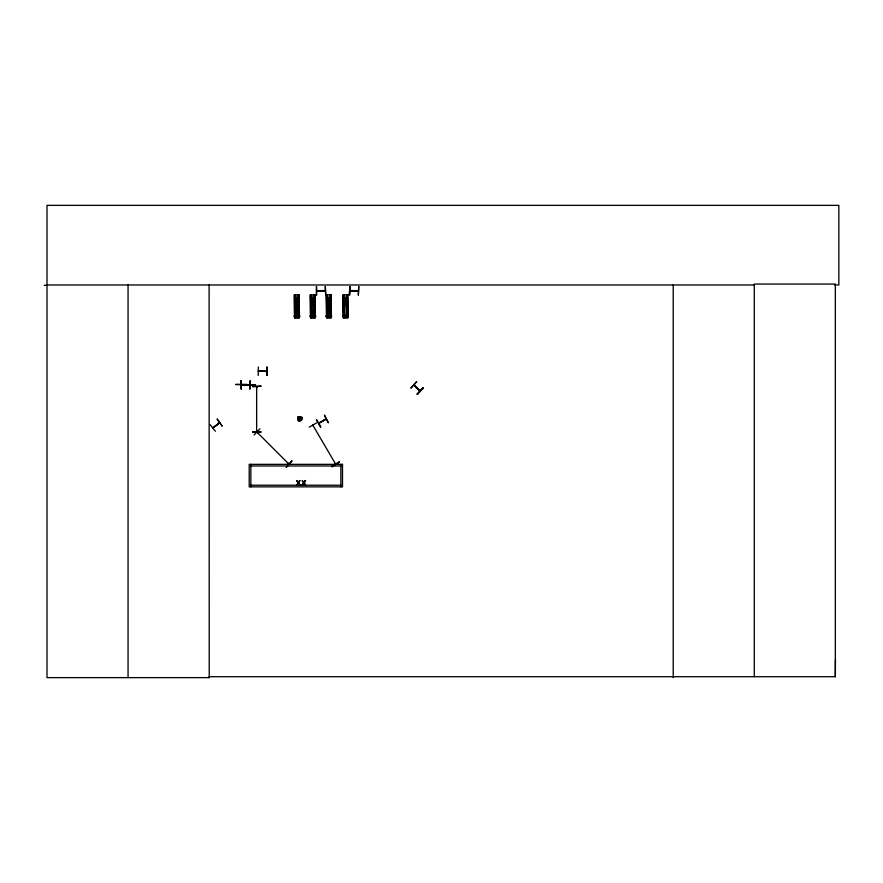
<?xml version="1.0" encoding="UTF-8"?>
<svg xmlns="http://www.w3.org/2000/svg" width="883" height="883" viewBox="0 0 883 883"><rect width="100%" height="100%" fill="white"/><g stroke="black" fill="none" stroke-linecap="round" stroke-linejoin="round"><path stroke-width="1.32" d="M834.722 284.977L838.85 284.977L838.85 205.364L46.998 205.364L46.998 677.636L209.227 677.636L209.116 676.709L835.329 676.709L835.45 659.634M212.704 427.791L213.719 427.482M219.348 422.593L218.984 423.365M219.448 423.001L212.814 427.648M219.525 422.902L212.924 428.045L219.591 422.891M288.862 464.016L288.586 463.211M288.189 463.365L289.061 463.818M413.95 385.297L414.756 385.573M419.557 390.308L419.999 390.816L414.094 384.911M256.644 431.798L256.644 386.611M318.741 423.112L319.558 422.648M299.58 420.264L299.657 418.63L300.982 419.745L301.246 418.277L299.326 417.372L298.355 418.52L298.873 419.933L300.982 419.745M300.099 417.306L299.878 418.553L300.805 417.637M256.942 387.549L256.942 386.611M296.765 316.511L297.284 317.383M297.284 317.439L296.655 317.439M419.789 391.014L413.884 385.109M335.639 464.094L312.792 425.12M313.101 425.816L313.09 424.966M335.606 463.983L334.911 463.432L335.308 464.237M313.167 316.544L312.582 316.489M345.915 316.533L345.286 316.489M241.313 384.712L242.251 384.999L241.324 384.999M258.333 371.081L266.589 371.467M316.798 290.617L317.737 290.617M324.293 291.004L325.231 290.617L316.82 290.96M358.288 290.617L349.878 290.573L350.617 291.004M241.401 384.712L249.646 384.977M316.887 290.617L325.121 290.584M357.527 290.573L358.178 290.949M298.873 419.933L299.679 418.972M259.889 428.884L254.05 434.966M257.571 432.736L257.174 431.93M422.979 388.034L417.306 394.293L422.946 387.99M417.063 394.039L423.023 388.079M417.284 394.26L423.244 388.299M318.829 423.034L326.059 418.895L319.061 423.376M215.386 431.224L210.099 424.657M299.79 419.017L301.313 419.05M309.249 427.129L316.555 422.913M331.898 466.356L339.215 462.14M316.302 419.822L320.562 427.107M320.496 422.405L324.69 419.988M328.233 422.681L324.425 415.131L328.288 422.648M256.942 431.798L256.975 430.882L256.611 431.677M298.421 419.293L299.613 418.862M300.065 418.708L301.246 418.277M325.882 418.95L325.507 419.635M248.995 384.613C251.854 386.456 229.26 384.293 249.668 384.944M328.608 317.416L329.105 317.439M345.374 317.416L345.772 316.324M288.752 463.961L256.975 432.129L257.516 432.67M297.703 294.845L299.194 294.823M313.653 294.845L315.132 294.823L315.374 317.681L310.507 317.748L310.253 294.9L314.801 294.845L315.043 317.681M331.07 294.823L326.191 294.9L326.445 317.748L331.324 317.681L330.97 294.823M347.836 294.823L342.957 294.9L343.2 317.748L348.079 317.681L347.725 294.823M294.668 297.218L298.884 297.163M310.606 297.218L314.823 297.163M326.544 297.218L330.772 297.163M343.31 297.218L347.527 297.163M294.679 298.763L298.907 298.719M310.628 298.763L314.845 298.719M326.567 298.763L330.783 298.719M343.321 298.763L347.549 298.719M294.712 301.081L298.929 301.037M310.65 301.081L314.867 301.037M326.589 301.081L330.805 301.037M343.355 301.081L347.571 301.037M294.723 303.145L298.951 303.09M310.661 303.145L314.889 303.09M326.611 303.145L330.827 303.09M343.366 303.145L347.582 303.09M294.756 305.463L298.973 305.419M310.695 305.463L314.911 305.419M326.633 305.463L330.849 305.419M343.388 305.463L347.615 305.419M294.867 315.408L299.083 315.363M310.805 315.408L315.021 315.363M326.743 315.408L330.959 315.363M343.509 315.408L347.725 315.363M294.171 316.081L299.79 316.026M294.171 316.257L299.801 316.202M310.11 316.081L315.739 316.026M296.644 316.489L297.052 316.324M310.11 316.257L315.739 316.202M326.048 316.081L331.677 316.026M326.048 316.257L331.677 316.202M342.814 316.081L348.432 316.026M328.531 316.489L329.006 316.324M342.814 316.257L348.432 316.202M313.266 317.472L312.593 317.439L313.233 317.383L312.847 316.445M299.105 317.681L298.896 294.834L294.315 294.9L294.558 317.748L299.436 317.681L299.171 294.823L299.337 317.681M240.827 380.639L241.346 389.072L240.86 380.639M249.779 389.017L250.198 380.573L249.845 389.017M252.571 431.942L261.015 431.765M252.571 432.251L261.015 432.195M44.15 285.308L46.998 285.297M46.998 284.977L754.281 284.977M316.324 286.545L316.368 294.988M325.231 286.545L325.706 294.988L325.352 286.545M318.664 290.882L323.509 290.882M351.721 290.882L356.566 290.882M349.933 290.915L358.288 290.915M258.333 367.008L258.211 375.452M266.765 367.008L266.887 375.452M258.41 371.081L266.765 371.081M241.489 385.043L255.64 384.856L243.73 384.944M250.849 465.992L340.86 465.992M250.849 485.22L340.86 485.22M249.58 384.569L249.083 384.856M329.127 317.317L328.708 316.324M298.355 418.52L299.602 418.741M256.655 387.549L256.644 386.699M298.686 417.825L299.657 418.63M415.231 386.412L418.663 389.833M312.836 425.187L313.487 425.661M316.611 419.646L320.827 426.953M299.326 417.372L299.756 418.564M299.922 419.006L300.352 420.198M347.494 294.834L347.747 317.681L347.461 294.834M347.196 297.516L347.273 302.902M347.394 305.584L347.416 317.681M347.096 302.902L347.019 297.527L346.997 302.902M347.107 305.584L347.24 316.346M347.03 305.595L347.129 314.999M346.721 294.834L346.92 317.692M346.478 297.527L346.544 302.902M346.566 305.595L346.677 315.01M346.401 297.527L346.434 302.902M346.489 305.595L346.566 315.01M346.279 317.703L344.999 317.714M344.469 297.571L344.502 302.946M344.635 315.043L344.558 305.639L344.558 315.043M344.359 297.571L344.425 302.946M344.105 294.889L344.392 317.737M343.973 302.957L343.884 294.889L343.995 315.054M343.995 305.639L344.094 315.054M343.52 294.889L343.862 317.748M330.441 297.516L330.518 302.902M330.529 305.584L330.661 317.681M330.264 297.527L330.341 302.902L330.176 297.527M330.363 305.584L330.463 316.346M330.264 305.595L330.363 314.999M329.955 294.834L330.165 317.692M329.723 297.527L329.778 302.902M329.911 315.01L329.812 305.595L329.812 315.01M329.635 297.527L329.679 302.902M329.525 317.703L328.233 317.714M327.703 297.571L327.748 302.946M327.792 305.639L327.88 315.043L327.692 305.639M327.604 297.571L327.659 302.946M327.339 294.889L327.637 317.737M327.118 294.889L327.207 302.957M327.24 305.639L327.339 315.054M327.041 294.889L327.229 315.054M326.754 294.889L327.107 317.748M326.522 294.889L326.765 317.748L326.478 294.889M315.11 294.823L315.275 317.681M314.602 297.516L314.657 302.902M314.69 305.584L314.823 317.681M314.503 297.516L314.58 302.902M314.58 305.584L314.723 317.681M314.337 297.527L314.293 302.902M314.326 305.595L314.525 316.346M314.271 317.692L314.017 294.834L314.182 317.692M313.697 297.527L313.84 302.902M313.785 305.595L313.862 315.01M313.586 317.703L312.295 317.714M311.666 297.571L311.809 302.946M311.754 305.639L311.953 315.043M311.07 294.889L311.401 315.054M310.915 294.889L311.147 317.748L310.816 294.889M310.584 294.889L310.827 317.748M310.363 294.9L310.606 317.748M298.719 302.902L298.631 294.834L298.62 302.902M298.862 316.346L298.752 305.584L298.774 317.681M298.266 294.834L298.443 302.902M298.465 305.584L298.609 316.346M297.737 297.527L297.814 302.902M297.924 305.595L297.946 315.01M297.648 317.703L296.357 317.714M295.728 297.571L295.86 302.946M295.893 305.639L295.915 315.043M295.463 294.889L295.75 317.737M295.419 294.889L295.673 317.737M295.154 294.889L295.364 316.401M294.977 294.889L295.209 317.748M294.878 294.889L295.121 317.748M294.602 294.889L294.933 317.748M294.414 294.9L294.58 317.748M256.942 386.699L256.942 387.46M241.236 380.639L241.291 389.072M835.329 676.709L835.329 284.061L754.281 284.061L754.281 676.709M673.221 284.977L673.221 677.636M349.789 286.545L349.734 294.988M340.86 464.348L340.86 486.853M316.677 286.545L316.677 294.988M267.196 367.008L267.196 375.452M250.849 464.348L250.849 486.853M209.105 284.977L209.227 677.636M128.057 284.977L128.057 677.636M295.937 304.05C297.13 307.615 298.697 301.489 295.937 304.05M311.876 304.05C313.068 307.615 314.635 301.489 311.876 304.05M327.825 304.05C329.006 307.615 330.573 301.489 327.825 304.05M344.58 304.05C345.772 307.615 347.339 301.489 344.58 304.05M299.514 480.584L298.432 482.339L296.688 480.584L298.068 482.813L296.644 485.043L298.388 483.255L300.165 485.043L298.763 482.78L300.154 480.584L299.514 480.584M304.988 480.584L303.907 482.339L302.163 480.584L303.542 482.813L302.118 485.043L303.873 483.255L305.639 485.043L304.238 482.78L305.628 480.584L304.988 480.584M291.931 460.915L286.335 467.25L291.931 460.915M298.035 416.842C295.628 427.714 309.094 415.264 298.035 416.842M416.644 381.699L411.003 387.99L416.644 381.699M217.218 419.094L222.052 426.025L217.218 419.094M339.149 462.041L332.107 466.71L339.149 462.041M261.004 386.158L252.571 386.633L261.004 386.114M349.845 286.545L349.381 294.988L349.834 286.545M358.763 286.545L358.343 294.988L358.763 286.545M246.986 384.48L235.573 384.48L246.986 384.569M342.505 464.348L249.205 464.348L249.205 486.853L342.505 486.853L342.505 464.348M343.575 317.748L343.288 294.889L343.487 317.748M331.026 317.681L330.783 294.834L330.993 317.681M311.688 317.737L311.445 294.889L311.655 317.737M298.322 317.692L298.035 294.834L298.244 317.692"/></g></svg>
